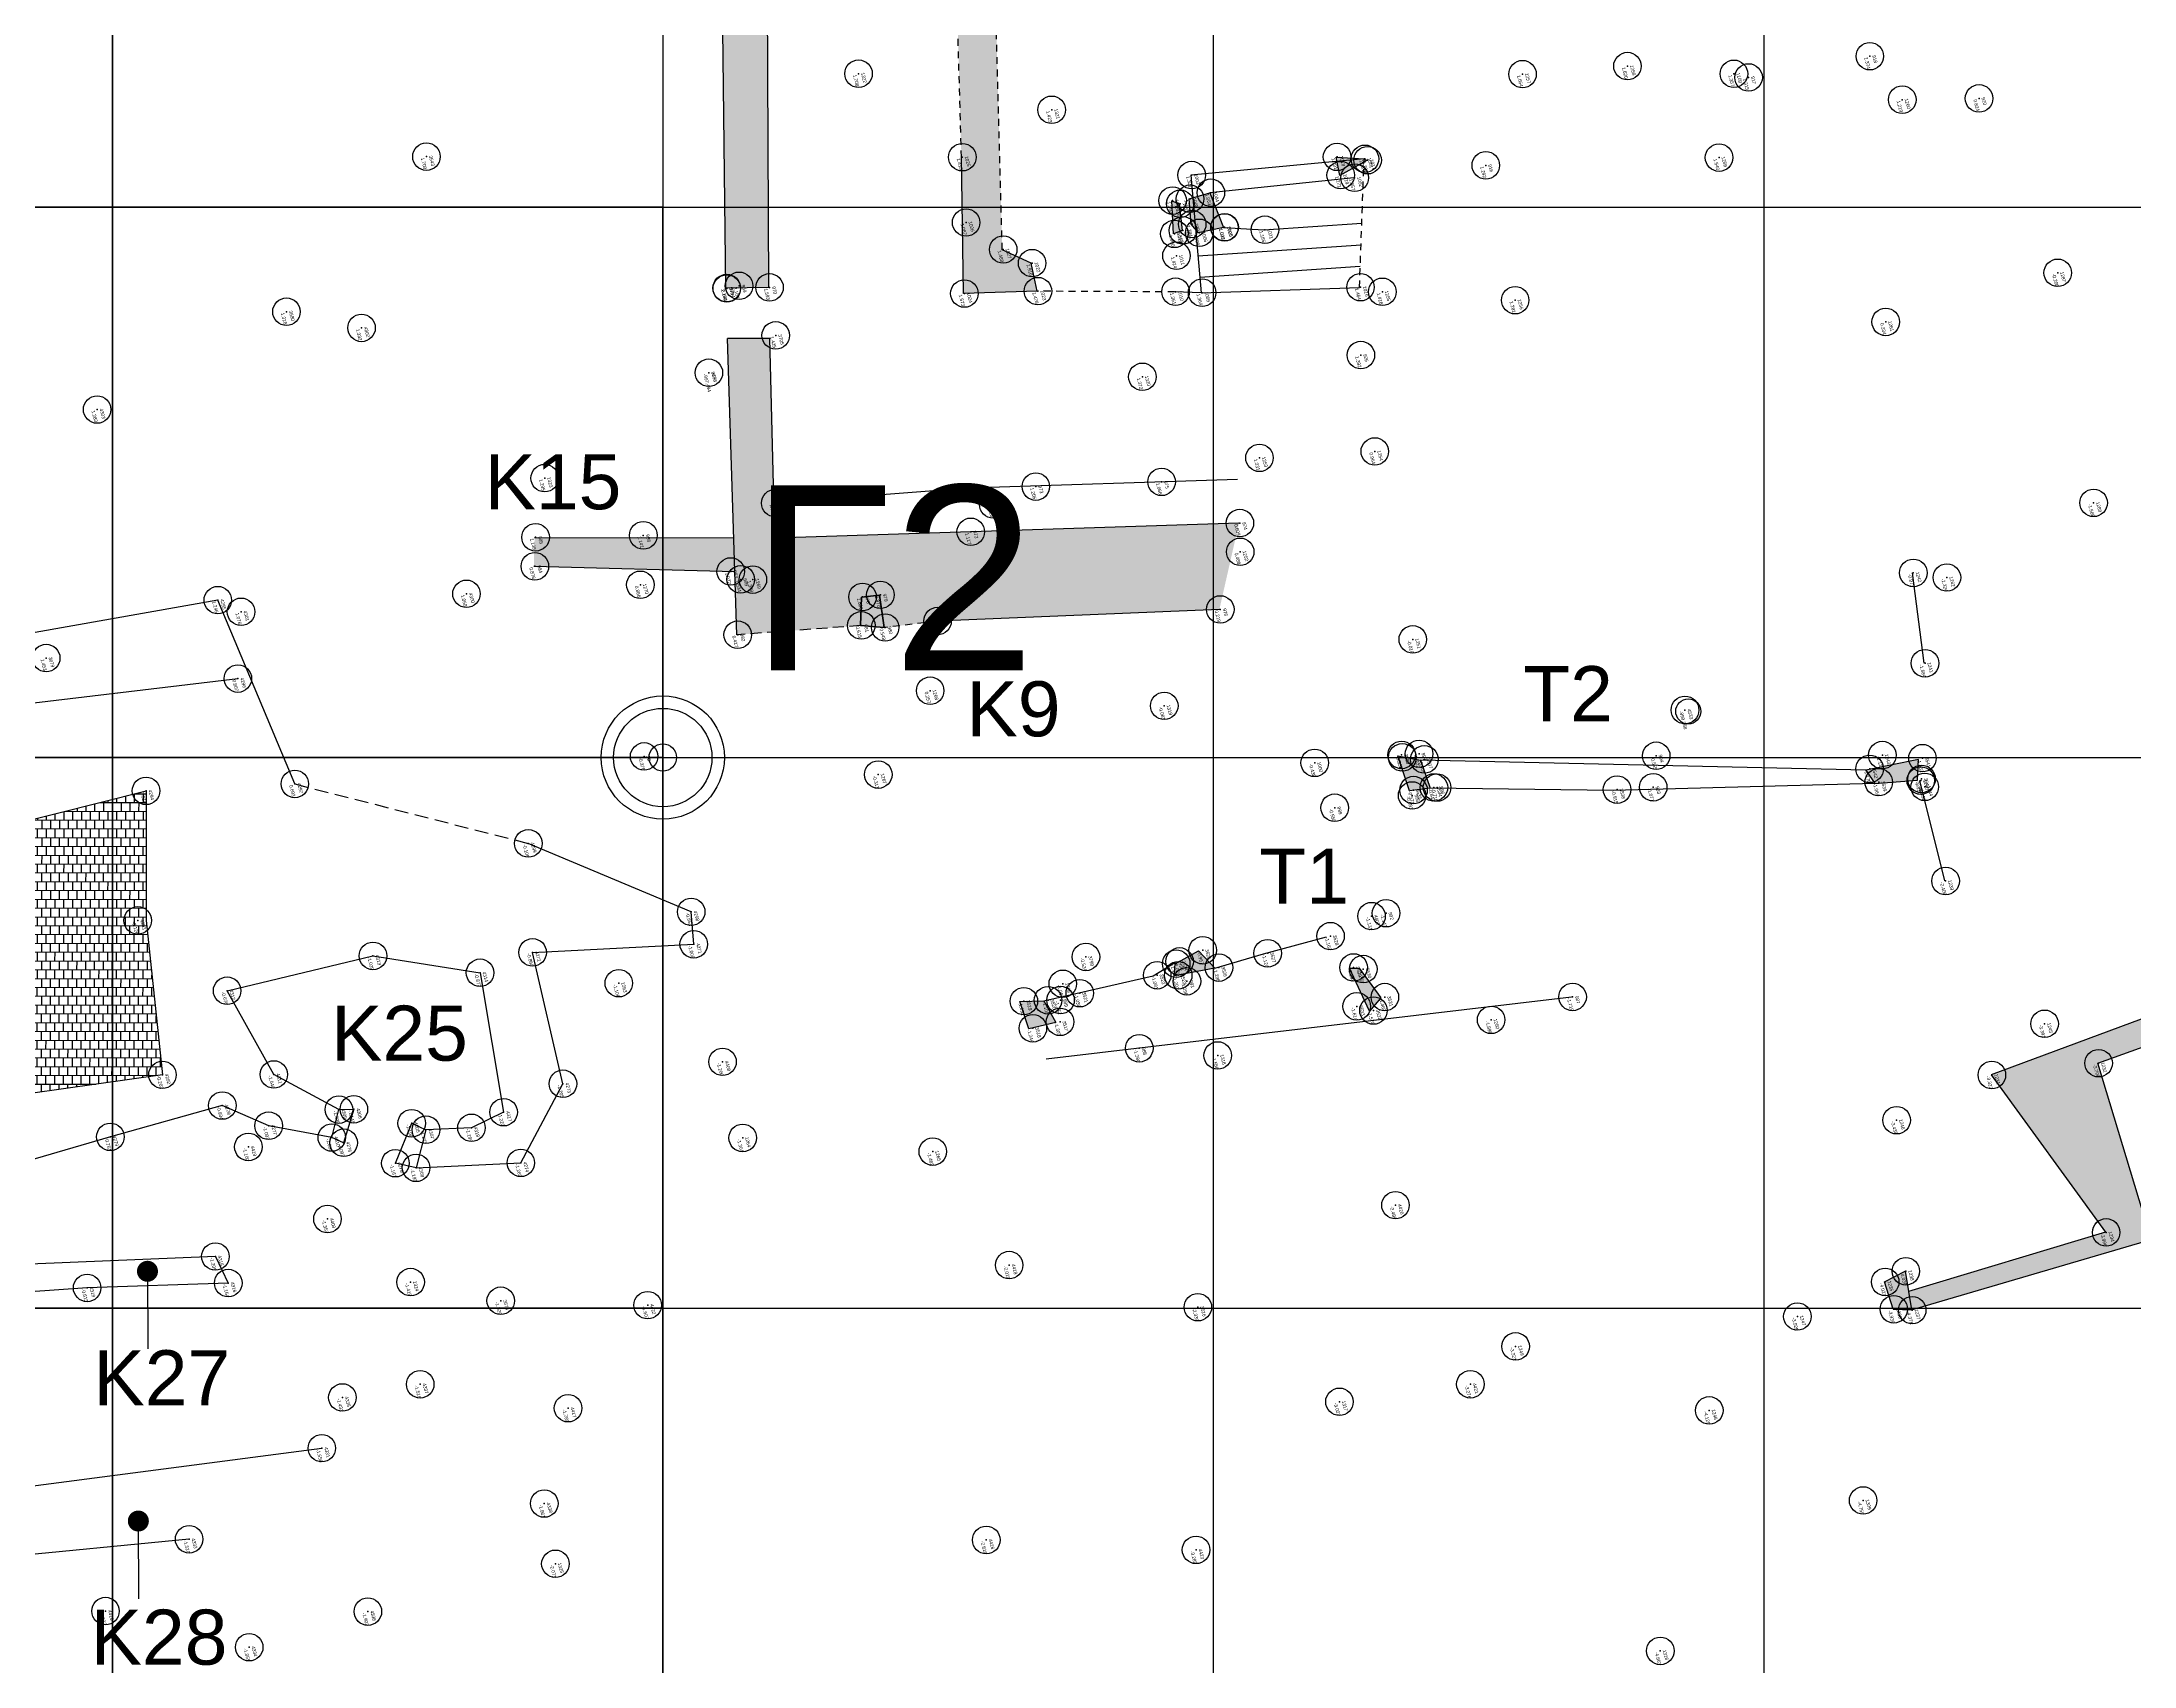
# Model space of a CAD drawing. Header units: millimetres. Extents: x 979 to 714242, y 976 to 4055134.
# Drawn here: x 714077.69 to 714115.7, y 4054796.33 to 4054825.84 of the extents above; entities that cross this region are included whole.
import ezdxf

# ---------------------------------------------------------------- set-up
doc = ezdxf.new("R2010")
doc.units = ezdxf.units.MM
doc.header["$LTSCALE"] = 0.5
doc.header["$MEASUREMENT"] = 0
doc.header["$PDMODE"] = 32
doc.header["$PDSIZE"] = 0.5
doc.linetypes.add('DASHED', pattern=[0.75, 0.5, -0.25])
doc.linetypes.add('KatAxonas', pattern=[130, 100, -15, 0, -15])
for name, color, linetype in [('__L_11', 1, 'Continuous'), ('__lithosoros', 50, 'Continuous'), ('__toixeia_pyrg', 5, 'Continuous'), ('AKTOGRAMMI', 255, 'Continuous'), ('Allo', 3, 'KatAxonas'), ('AREA_KYK', 4, 'Continuous'), ('AREA_NOTES', 4, 'Continuous'), ('AREA_SHM', 4, 'Continuous'), ('AREA_TXT', 4, 'Continuous'), ('Endeixeis', 61, 'Continuous'), ('grammes_12', 3, 'Continuous'), ('hatch_pyrgou', 5, 'Continuous'), ('kanabos', 7, 'Continuous'), ('kanabos_10_10', 254, 'Continuous'), ('onoma_kataskevon', 1, 'Continuous'), ('POINTS_KANABBOS_50_50', 7, 'Continuous'), ('TAX-DESC', 45, 'Continuous'), ('TAX-H', 192, 'Continuous'), ('TAX-KOD', 7, 'Continuous'), ('TAX-SHM', 7, 'Continuous')]:
    doc.layers.add(name, color=color, linetype=linetype)
doc.styles.add('gr-sdtopo1', font='gr-sdtopo1.shx', dxfattribs={"bigfont": 'BigFgrsdto1.shx'})
doc.styles.get("Standard").update_dxf_attribs({"font": 'arial.ttf'})
doc.styles.add('zzARIALzz', font='arial.ttf')

# ---------------------------------------------------------------- blocks, each defined once
blk = doc.blocks.new('kanabos')
at = {"layer": 'kanabos'}
for p, q in [((714088.096, 4054912.798), (714088.096, 4054712.798)), ((713988.096, 4054812.798), (714188.096, 4054812.798))]:
    blk.add_line(p, q, dxfattribs=at)
blk = doc.blocks.new('kanabos 10_10')
at = {"layer": 'kanabos_10_10'}
for p, q in [((714253.259, 4054882.869), (714253.259, 4054802.869)), ((714263.259, 4054882.869), (714263.259, 4054802.869)), ((714273.259, 4054882.869), (714273.259, 4054802.869)), ((714243.259, 4054842.869), (714243.259, 4054822.869)), ((714243.259, 4054822.869), (714313.259, 4054822.869)), ((714253.259, 4054812.869), (714303.259, 4054812.869)), ((714253.259, 4054802.869), (714303.259, 4054802.869)), ((714253.259, 4054802.869), (714253.259, 4054762.869)), ((714263.259, 4054802.869), (714263.259, 4054762.869)), ((714273.259, 4054802.869), (714273.259, 4054762.869))]:
    blk.add_line(p, q, dxfattribs=at)
blk = doc.blocks.new('blk_SHMEIO_3-Lay')
at = {"layer": 'TAX-SHM'}
blk.add_point((0, 0), dxfattribs=at)
at = {"layer": 'TAX-DESC', "style": 'gr-sdtopo1'}
blk.add_attdef('DESC', (1.12, -0.34), '', height=0.5, dxfattribs=at)
at = {"layer": 'TAX-H', "style": 'gr-sdtopo1'}
blk.add_attdef('H', (0, -1.7), '', height=1, dxfattribs=at)
at = {"layer": 'TAX-KOD', "style": 'gr-sdtopo1'}
blk.add_attdef('KOD', (0, 0.7), '', height=1, dxfattribs=at)
blk = doc.blocks.new('kan10_10_1')
for p, q in [((714374.945, 4054970.478), (714374.945, 4054960.478)), ((714384.945, 4054970.478), (714374.945, 4054970.478)), ((714384.945, 4054960.478), (714384.945, 4054970.478)), ((714374.945, 4054960.478), (714384.945, 4054960.478)), ((714374.945, 4054960.478), (714374.945, 4054950.478)), ((714384.945, 4054960.478), (714374.945, 4054960.478)), ((714384.945, 4054950.478), (714384.945, 4054960.478)), ((714374.945, 4054950.478), (714384.945, 4054950.478)), ((714374.945, 4054950.478), (714374.945, 4054940.478)), ((714384.945, 4054950.478), (714374.945, 4054950.478)), ((714384.945, 4054940.478), (714384.945, 4054950.478)), ((714374.945, 4054940.478), (714384.945, 4054940.478)), ((714384.945, 4054940.478), (714374.945, 4054940.478)), ((714384.945, 4054930.478), (714384.945, 4054940.478)), ((714374.945, 4054930.478), (714384.945, 4054930.478))]:
    blk.add_line(p, q)
blk = doc.blocks.new('ENDEIX')
at = {"layer": 'Endeixeis'}
h = blk.add_hatch(color=256, dxfattribs=at)
h.dxf.hatch_style = 1
h.paths.add_polyline_path([(714068.868, 4054792.635, 1), (714069.251, 4054792.635, 1)])
blk.add_line((714069.093, 4054792.637), (714067.65, 4054792.577), dxfattribs=at)
blk = doc.blocks.new('blk_KOR-IDIOKT_4-Lay')
at = {"layer": 'AREA_KYK', "linetype": 'ByBlock', "lineweight": -2}
blk.add_circle((0, 0), 1, dxfattribs=at)
at = {"layer": 'AREA_SHM'}
blk.add_point((0, 0), dxfattribs=at)
at = {"layer": 'AREA_NOTES', "style": 'zzARIALzz'}
blk.add_attdef('KTT', (1.414, -3.414), '', height=1.5, dxfattribs=at)
at = {"layer": 'AREA_TXT', "style": 'zzARIALzz'}
blk.add_attdef('AA', (1.414, 1.414), '', height=3, dxfattribs=at)

msp = doc.modelspace()

# ---------------------------------------------------------------- hatches: boundary and pattern name
at = {"layer": '__lithosoros', "linetype": 'DASHED', "ltscale": 0.5}
h = msp.add_hatch(dxfattribs=at)
h.set_pattern_fill('AR-B88', color=256, scale=0.02, angle=-0.1254, style=0)
h.set_pattern_definition([(359.8746302306, (0, 0), (0.000350098162, 0.159999616972), []), (89.8746302306, (0, 0), (-0.079649710324, 0.1601746660533), [0.16, -0.16])])
h.paths.add_polyline_path([(714079.586, 4054809.878), (714079.586, 4054812.231), (714077.087, 4054811.602), (714074.365, 4054811.203), (714074.929, 4054808.259), (714074.852, 4054806.361), (714079.884, 4054807.073)])
at = {"layer": 'hatch_pyrgou'}
h = msp.add_hatch(color=256, dxfattribs=at)
h.dxf.hatch_style = 1
h.paths.add_polyline_path([(714112.224, 4054846.302), (714111.057, 4054846.045), (714110.892, 4054845.664), (714110.938, 4054845.467), (714112.316, 4054845.583)])
h.paths.add_polyline_path([(714115.477, 4054845.36), (714115.039, 4054845.272), (714115.304, 4054844.534), (714115.51, 4054844.464)])
h.paths.add_polyline_path([(714099.103, 4054828.573), (714098.62, 4054828.562), (714098.684, 4054828.017), (714099.137, 4054827.993)])
h.paths.add_polyline_path([(714098.914, 4054823.094), (714098.6, 4054823.003), (714098.651, 4054822.43), (714098.703, 4054822.366), (714099.161, 4054822.464)])
h.paths.add_polyline_path([(714098.6, 4054823.003), (714098.536, 4054822.984), (714098.575, 4054822.524), (714098.651, 4054822.43)])
h.paths.add_polyline_path([(714098.357, 4054822.893), (714098.219, 4054822.951), (714098.25, 4054822.347), (714098.406, 4054822.41)])
h.paths.add_polyline_path([(714092.909, 4054815.789), (714092.585, 4054815.751), (714092.563, 4054815.234), (714092.996, 4054815.197)])
h.paths.add_polyline_path([(714111.787, 4054812.803), (714110.827, 4054812.609), (714110.991, 4054812.367), (714111.769, 4054812.425)])
h.paths.add_polyline_path([(714102.738, 4054812.788), (714102.324, 4054812.87), (714102.541, 4054812.232), (714102.911, 4054812.278)])
h.paths.add_polyline_path([(714101.626, 4054809.009), (714101.448, 4054809.009), (714101.809, 4054808.228), (714102.017, 4054808.471)])
h.paths.add_polyline_path([(714098.708, 4054809.324), (714098.282, 4054809.089), (714098.399, 4054808.896), (714098.977, 4054809.006, -0.008606), (714098.98, 4054809.035)])
h.paths.add_polyline_path([(714098.282, 4054809.089), (714098.263, 4054808.87), (714098.399, 4054808.896)])
h.paths.add_polyline_path([(714095.898, 4054808.418), (714095.459, 4054808.403), (714095.622, 4054807.909), (714096.116, 4054808.026)])
h.paths.add_polyline_path([(714111.542, 4054803.506), (714111.167, 4054803.313), (714111.325, 4054802.817), (714111.659, 4054802.801)])
h = msp.add_hatch(color=256, dxfattribs=at)
h.dxf.hatch_style = 1
h.paths.add_polyline_path([(714113.187, 4054832.738), (714112.596, 4054832.454), (714112.901, 4054831.973), (714113.365, 4054832.158)])
h.paths.add_polyline_path([(714115.563, 4054838.805, 0.161919), (714115.158, 4054838.438), (714115.542, 4054838.41)])
h.paths.add_polyline_path([(714115.631, 4054841.237), (714115.019, 4054841.238), (714114.886, 4054839.69), (714115.611, 4054839.746)])
h.paths.add_polyline_path([(714115.019, 4054841.238), (714114.722, 4054841.239), (714114.599, 4054839.668), (714114.886, 4054839.69)])
edge = h.paths.add_edge_path()
edge.add_line((714112.432, 4054845.199), (714111.042, 4054845.219))
edge.add_spline(control_points=[(714111.042, 4054845.219), (714111.037, 4054845.086), (714111.022, 4054844.701), (714111.229, 4054843.754), (714111.969, 4054844.027), (714112.406, 4054844.188)], knot_values=[0, 0, 0, 0, 0.412691, 1.191614, 2.308668, 2.308668, 2.308668, 2.308668], degree=3, periodic=0)
edge.add_line((714112.406, 4054844.188), (714112.432, 4054845.199))
h.paths.add_polyline_path([(714094.989, 4054827.743), (714094.288, 4054827.724), (714094.398, 4054823.74), (714094.436, 4054821.263), (714095.772, 4054821.307), (714095.666, 4054821.816), (714095.141, 4054822.062)])
h.paths.add_polyline_path([(714109.885, 4054829.447), (714099.459, 4054829.649), (714099.457, 4054828.581), (714109.272, 4054828.813, -0.212163), (714109.892, 4054829.147)])
h.paths.add_polyline_path([(714109.892, 4054829.147, 0.212163), (714109.272, 4054828.813), (714109.899, 4054828.827)])
h.paths.add_polyline_path([(714090.86, 4054829.214), (714090.027, 4054829.201), (714090.118, 4054821.363), (714090.896, 4054821.376)])
h.paths.add_polyline_path([(714090.847, 4054832.206), (714090.075, 4054832.234), (714090.027, 4054829.201), (714090.86, 4054829.214)])
h = msp.add_hatch(color=256, dxfattribs=at)
h.dxf.hatch_style = 1
h.paths.add_polyline_path([(714101.711, 4054823.657), (714101.713, 4054823.71), (714101.222, 4054823.664), (714101.273, 4054823.412)])
h.paths.add_polyline_path([(714101.206, 4054823.745), (714101.222, 4054823.664), (714101.713, 4054823.71)])
h.paths.add_polyline_path([(714101.761, 4054823.685), (714101.713, 4054823.71), (714101.711, 4054823.657)])
h = msp.add_hatch(color=256, dxfattribs=at)
h.dxf.hatch_style = 1
h.paths.add_polyline_path([(714099.44, 4054817.093), (714091.007, 4054816.82), (714090.919, 4054820.447), (714090.147, 4054820.449), (714090.317, 4054815.066), (714092.563, 4054815.234), (714092.585, 4054815.751), (714092.909, 4054815.789), (714092.996, 4054815.197), (714093.948, 4054815.313), (714099.084, 4054815.524)])
h = msp.add_hatch(color=256, dxfattribs=at)
h.dxf.hatch_style = 1
h.paths.add_polyline_path([(714090.262, 4054816.827), (714086.645, 4054816.835), (714086.631, 4054816.309), (714090.281, 4054816.213)])
h = msp.add_hatch(color=256, dxfattribs=at)
h.dxf.hatch_style = 1
h.paths.add_polyline_path([(714115.043, 4054807.287), (714119.568, 4054808.912), (714119.354, 4054809.389), (714113.104, 4054807.072), (714115.181, 4054804.214), (714111.603, 4054803.137), (714111.659, 4054802.801), (714116.011, 4054804.08)])

# ---------------------------------------------------------------- linework, layer by layer
at = {"color": 1, "ltscale": 0.5}
msp.add_circle((714107.602, 4054813.674), 0.228, dxfattribs=at)
at = {"layer": '__L_11', "color": 5, "ltscale": 0.8}
msp.add_lwpolyline([(714111.325, 4054802.817), (714111.659, 4054802.801), (714116.011, 4054804.08), (714115.043, 4054807.287), (714119.568, 4054808.912), (714119.354, 4054809.389), (714113.104, 4054807.072), (714115.181, 4054804.214), (714111.603, 4054803.137)], dxfattribs=at)
at = {"layer": '__toixeia_pyrg', "linetype": 'DASHED', "ltscale": 0.5}
for p, q in [((714094.398, 4054823.74), (714094.288, 4054827.724)), ((714095.141, 4054822.062), (714094.989, 4054827.743)), ((714101.631, 4054821.376), (714101.713, 4054823.71)), ((714098.271, 4054821.296), (714095.772, 4054821.307)), ((714093.948, 4054815.313), (714092.996, 4054815.197))]:
    msp.add_line(p, q, dxfattribs=at)
at = {"layer": '__toixeia_pyrg', "ltscale": 0.5}
for p, q in [((714094.436, 4054821.263), (714094.398, 4054823.74)), ((714101.713, 4054823.71), (714098.564, 4054823.414)), ((714098.564, 4054823.414), (714098.753, 4054821.277)), ((714101.526, 4054823.366), (714098.914, 4054823.094)), ((714098.914, 4054823.094), (714099.161, 4054822.464)), ((714099.161, 4054822.464), (714099.895, 4054822.421)), ((714095.666, 4054821.816), (714095.141, 4054822.062)), ((714095.772, 4054821.307), (714095.666, 4054821.816)), ((714098.753, 4054821.277), (714101.631, 4054821.376)), ((714095.772, 4054821.307), (714094.436, 4054821.263)), ((714098.753, 4054821.277), (714098.271, 4054821.296))]:
    msp.add_line(p, q, dxfattribs=at)
at = {"layer": '__toixeia_pyrg', "ltscale": 0.8}
for p, q in [((714090.317, 4054815.066), (714090.147, 4054820.449)), ((714090.919, 4054820.447), (714090.147, 4054820.449)), ((714091.007, 4054816.82), (714090.919, 4054820.447)), ((714094.525, 4054817.728), (714090.992, 4054817.456)), ((714099.414, 4054817.886), (714094.525, 4054817.728)), ((714086.645, 4054816.835), (714090.262, 4054816.827)), ((714099.44, 4054817.093), (714091.007, 4054816.82)), ((714090.281, 4054816.213), (714086.632, 4054816.309)), ((714111.888, 4054814.552), (714111.675, 4054816.193)), ((714092.563, 4054815.234), (714092.585, 4054815.751)), ((714092.585, 4054815.751), (714092.909, 4054815.789)), ((714092.909, 4054815.789), (714092.996, 4054815.197)), ((714099.084, 4054815.524), (714093.948, 4054815.313)), ((714092.996, 4054815.197), (714092.563, 4054815.234)), ((714112.263, 4054810.596), (714111.81, 4054812.42)), ((714105.483, 4054808.485), (714095.938, 4054807.355))]:
    msp.add_line(p, q, dxfattribs=at)
at = {"layer": '__toixeia_pyrg', "linetype": 'DASHED', "ltscale": 0.8}
msp.add_line((714092.563, 4054815.234), (714090.317, 4054815.066), dxfattribs=at)
at = {"layer": '__toixeia_pyrg', "ltscale": 0.8}
msp.add_lwpolyline([(714090.027, 4054829.201), (714090.86, 4054829.214), (714090.896, 4054821.376), (714090.118, 4054821.363), (714090.027, 4054829.201)], dxfattribs=at)
at = {"layer": '__toixeia_pyrg', "ltscale": 0.5}
for points in [[(714098.25, 4054822.347), (714098.219, 4054822.951), (714098.357, 4054822.893), (714098.406, 4054822.41), (714098.25, 4054822.347)], [(714098.914, 4054823.094), (714099.161, 4054822.464), (714098.703, 4054822.366), (714098.575, 4054822.524), (714098.536, 4054822.984), (714098.914, 4054823.094)]]:
    msp.add_lwpolyline(points, dxfattribs=at)
at = {"layer": '__toixeia_pyrg', "color": 7}
msp.add_lwpolyline([(714092.996, 4054815.197), (714092.909, 4054815.789), (714092.585, 4054815.751), (714092.563, 4054815.234), (714092.996, 4054815.197)], dxfattribs=at)
at = {"layer": 'AKTOGRAMMI'}
msp.add_open_spline([(714070.852, 4054738.694), (714071.291, 4054738.779), (714072.049, 4054738.925), (714072.744, 4054740.181), (714071.76, 4054740.891), (714070.52, 4054741.842), (714072.609, 4054743.111), (714075.794, 4054741.195), (714072.853, 4054743.998), (714075.479, 4054745.443), (714077.085, 4054744.299), (714076.996, 4054742.37), (714079.048, 4054743.579), (714076.304, 4054744.923), (714075.788, 4054746.744), (714076.778, 4054748.59), (714078.26, 4054747.454), (714080.852, 4054747.147), (714079.564, 4054749.353), (714082.72, 4054748.959), (714080.241, 4054750.077), (714080.192, 4054753.099), (714083.109, 4054750.915), (714083.757, 4054753.35), (714086.082, 4054753.792), (714083.811, 4054757.466), (714086.695, 4054755.14), (714088.888, 4054756.761), (714085.487, 4054758.701), (714090.012, 4054758.53), (714086.982, 4054761.967), (714091.208, 4054759.855), (714089.612, 4054763.833), (714094.422, 4054761.944), (714089.616, 4054767.112), (714096.427, 4054764.26), (714093.973, 4054766.913), (714094.902, 4054768.634), (714096.553, 4054766.903), (714094.959, 4054769.676), (714097.335, 4054771.174), (714100.836, 4054768.431), (714099.038, 4054774.151), (714101.547, 4054770.769), (714102.184, 4054773.893), (714104.417, 4054773.005), (714104.823, 4054775.445), (714100.333, 4054773.44), (714103.291, 4054776.792), (714104.357, 4054778.931), (714105.951, 4054777.646), (714106.63, 4054779.778), (714107.67, 4054781.942), (714109.859, 4054783.425), (714112.844, 4054783.765), (714111.683, 4054785.558), (714113.883, 4054786.893), (714116.682, 4054785.142), (714115.196, 4054787.159), (714117.167, 4054787.393), (714118.652, 4054787.128), (714119.38, 4054789.479), (714121.118, 4054787.177), (714120.759, 4054790.204), (714123.567, 4054789.007), (714122.285, 4054791.837), (714123.904, 4054794.077), (714125.962, 4054790.804), (714127.013, 4054794.093), (714124.705, 4054795.418), (714127.119, 4054796.113), (714129.983, 4054797.973), (714125.76, 4054798.983), (714129.518, 4054801.591), (714131.247, 4054800.634), (714133.457, 4054800.803), (714133.199, 4054799.353), (714134.418, 4054797.462), (714134.574, 4054801.513), (714134.242, 4054803.307), (714134.619, 4054803.587), (714134.881, 4054803.788)], degree=3, knots=[0, 0, 0, 0, 1.304887, 2.253542, 3.466292, 4.497509, 6.057525, 8.491145, 10.471499, 12.463165, 14.459794, 15.584635, 16.335094, 19.314454, 20.452217, 22.251142, 23.581829, 25.666286, 26.683626, 28.406359, 29.613804, 31.767069, 33.833159, 35.979939, 37.198923, 39.63737, 41.834314, 43.25739, 45.320219, 47.388689, 49.360249, 51.443403, 53.43379, 55.668829, 58.458216, 61.731633, 63.761656, 64.779275, 65.920065, 67.564571, 69.55593, 72.3218, 75.0168, 76.708793, 78.589929, 80.572182, 81.35787, 84.042873, 86.81975, 89.044266, 90.070296, 91.05247, 94.201878, 97.861447, 99.491383, 100.354195, 102.783404, 104.593363, 105.763148, 106.789244, 108.913859, 110.210265, 111.596712, 113.181215, 114.538994, 117.071407, 118.443635, 121.0087, 122.926816, 124.786453, 125.977561, 128.923614, 130.923878, 133.375591, 137.053591, 137.470794, 139.463094, 139.71919, 143.871972, 144.276873, 145.169138, 145.169138, 145.169138, 145.169138], dxfattribs=at)
at = {"layer": 'Allo'}
for p, q in [((714080.89, 4054815.696), (714075.401, 4054814.72)), ((714082.289, 4054812.357), (714080.89, 4054815.696)), ((714075.717, 4054813.614), (714081.255, 4054814.271)), ((714077.087, 4054811.602), (714079.586, 4054812.231)), ((714079.586, 4054812.231), (714079.586, 4054809.878)), ((714079.586, 4054809.878), (714079.884, 4054807.073)), ((714079.884, 4054807.073), (714074.852, 4054806.361)), ((714080.846, 4054803.773), (714074.918, 4054803.527)), ((714080.369, 4054798.636), (714074.549, 4054798.075))]:
    msp.add_line(p, q, dxfattribs=at)
at = {"layer": 'Allo', "linetype": 'DASHED'}
msp.add_line((714082.289, 4054812.357), (714086.531, 4054811.277), dxfattribs=at)
at = {"layer": 'Allo', "ltscale": 0.450056}
for points in [[(714082.961, 4054805.934), (714081.814, 4054806.149), (714080.972, 4054806.515), (714078.938, 4054805.946), (714074, 4054804.5), (714072.153, 4054804.777), (714070.812, 4054807.544), (714073.309, 4054809.712), (714072.068, 4054812.936)], [(714084.492, 4054805.383), (714084.116, 4054805.467), (714084.412, 4054806.193), (714084.672, 4054806.076), (714084.492, 4054805.383), (714086.395, 4054805.473), (714087.16, 4054806.911), (714086.609, 4054809.297), (714089.536, 4054809.444), (714089.49, 4054810.034), (714086.531, 4054811.277)], [(714083.09, 4054806.441), (714083.362, 4054806.447), (714083.176, 4054805.839), (714082.961, 4054805.934), (714083.09, 4054806.441), (714081.908, 4054807.08), (714081.059, 4054808.601), (714083.709, 4054809.233), (714085.654, 4054808.927), (714086.082, 4054806.394), (714085.498, 4054806.111), (714084.672, 4054806.076)], [(714080.846, 4054803.773), (714081.08, 4054803.291), (714078.516, 4054803.202), (714074.706, 4054802.944), (714074.037, 4054801.386), (714074.323, 4054799.186), (714082.78, 4054800.291)]]:
    msp.add_lwpolyline(points, dxfattribs=at)
at = {"layer": 'grammes_12', "color": 5}
for p, q in [((714099.895, 4054822.421), (714101.672, 4054822.543)), ((714098.693, 4054821.948), (714101.658, 4054822.152)), ((714098.728, 4054821.56), (714101.645, 4054821.761)), ((714110.827, 4054812.609), (714102.738, 4054812.788)), ((714106.238, 4054812.236), (714102.911, 4054812.278)), ((714110.991, 4054812.367), (714106.238, 4054812.236)), ((714098.282, 4054809.089), (714098.708, 4054809.324)), ((714098.708, 4054809.324), (714099.003, 4054809.011)), ((714098.263, 4054808.87), (714098.282, 4054809.089)), ((714099.003, 4054809.011), (714098.263, 4054808.87))]:
    msp.add_line(p, q, dxfattribs=at)
for points in [[(714101.206, 4054823.745), (714101.713, 4054823.71), (714101.761, 4054823.685), (714101.273, 4054823.412), (714101.273, 4054823.412), (714101.206, 4054823.745)], [(714102.324, 4054812.87), (714102.738, 4054812.788), (714102.911, 4054812.278), (714102.541, 4054812.232), (714102.324, 4054812.87)], [(714110.827, 4054812.609), (714110.991, 4054812.367), (714111.769, 4054812.425), (714111.787, 4054812.803), (714110.827, 4054812.609)], [(714099.003, 4054809.011), (714099.889, 4054809.269), (714101.03, 4054809.579)], [(714095.898, 4054808.418), (714096.474, 4054808.548), (714097.882, 4054808.872), (714098.288, 4054809.122)], [(714101.448, 4054809.009), (714101.626, 4054809.009), (714102.017, 4054808.471), (714101.809, 4054808.228), (714101.448, 4054809.009)], [(714096.116, 4054808.026), (714095.622, 4054807.909), (714095.459, 4054808.403), (714095.898, 4054808.418), (714096.116, 4054808.026)], [(714111.542, 4054803.506), (714111.659, 4054802.801), (714111.325, 4054802.817), (714111.167, 4054803.313), (714111.542, 4054803.506)]]:
    msp.add_lwpolyline(points, dxfattribs=at)
at = {"layer": 'POINTS_KANABBOS_50_50'}
msp.add_circle((714088.974, 4054812.837), 0.893, dxfattribs=at)

# ---------------------------------------------------------------- block references
at = {"layer": '__toixeia_pyrg', "color": 2}
msp.add_blockref('kanabos 10_10', (-164.285, -0.032), dxfattribs=at)
at = {"layer": 'AREA_SHM', "xscale": 1.119008732385416, "yscale": 1.119008732385416, "zscale": 1.119008732385416}
msp.add_blockref('blk_KOR-IDIOKT_4-Lay', (714088.974, 4054812.837), dxfattribs=at).add_auto_attribs({'AA': 'Γ2'})
at = {"layer": 'Endeixeis', "rotation": 87.83367563213812}
for p in [(4738982.156, 3187971.657), (4738981.99, 3187967.12)]:
    msp.add_blockref('ENDEIX', p, dxfattribs=at)
at = {"layer": 'kanabos'}
msp.add_blockref('kanabos', (0.878, 0.039), dxfattribs=at)
at = {"layer": 'kanabos_10_10'}
for p in [(-305.971, -127.641), (-295.971, -147.641), (-305.971, -167.641)]:
    msp.add_blockref('kan10_10_1', p, dxfattribs=at)
at = {"layer": 'TAX-SHM', "xscale": 0.062475, "yscale": 0.062475, "zscale": 0.062475, "rotation": 284.5704941548227}
for p, values in [((714106.498, 4054825.397), {'KOD': '1258', 'H': '1.620'}), ((714110.901, 4054825.576), {'KOD': '918', 'H': '1.374'}), ((714092.53, 4054825.259), {'KOD': '1322', 'H': '1.708'}), ((714104.592, 4054825.251), {'KOD': '1257', 'H': '1.654'}), ((714108.432, 4054825.257), {'KOD': '1109', 'H': '1.357'}), ((714108.698, 4054825.191), {'KOD': '917', 'H': '1.315'}), ((714096.038, 4054824.603), {'KOD': '1321', 'H': '1.423'}), ((714111.49, 4054824.787), {'KOD': '1260', 'H': '1.219'}), ((714112.885, 4054824.81), {'KOD': '920', 'H': '0.824'}), ((714084.68, 4054823.752), {'KOD': '3543', 'H': '1.709'}), ((714094.415, 4054823.742), {'KOD': '1025', 'H': '1.413'}), ((714098.581, 4054823.417), {'KOD': '1003', 'H': '1.301'}), ((714101.223, 4054823.748), {'KOD': '1018', 'H': '1.291'}), ((714101.289, 4054823.416), {'KOD': '1019', 'H': '1.271'}), ((714101.729, 4054823.713), {'KOD': '1001', 'H': '1.281'}), ((714101.777, 4054823.687), {'KOD': '1017', 'H': '1.289'}), ((714103.924, 4054823.594), {'KOD': '916', 'H': '1.292'}), ((714108.162, 4054823.734), {'KOD': '1259', 'H': '1.540'}), ((714098.93, 4054823.097), {'KOD': '1004', 'H': '1.053'}), ((714101.542, 4054823.369), {'KOD': '1002', 'H': '1.257'}), ((714098.235, 4054822.954), {'KOD': '1013', 'H': '1.350'}), ((714098.374, 4054822.896), {'KOD': '1014', 'H': '1.338'}), ((714098.552, 4054822.987), {'KOD': '1008', 'H': '1.314'}), ((714094.484, 4054822.556), {'KOD': '1026', 'H': '1.087'}), ((714098.267, 4054822.349), {'KOD': '1012', 'H': '1.400'}), ((714098.423, 4054822.413), {'KOD': '1015', 'H': '1.368'}), ((714098.591, 4054822.526), {'KOD': '1007', 'H': '1.384'}), ((714098.72, 4054822.369), {'KOD': '1006', 'H': '1.399'}), ((714099.177, 4054822.466), {'KOD': '1020', 'H': '1.025'}), ((714099.179, 4054822.47), {'KOD': '1005', 'H': '1.031'}), ((714099.912, 4054822.425), {'KOD': '1021', 'H': '1.185'}), ((714095.158, 4054822.065), {'KOD': '1027', 'H': '1.488'}), ((714098.305, 4054821.952), {'KOD': '1011', 'H': '1.414'}), ((714095.683, 4054821.818), {'KOD': '1022', 'H': '1.916'}), ((714114.314, 4054821.642), {'KOD': '1287', 'H': '-0.206'}), ((714090.135, 4054821.365), {'KOD': '968', 'H': '2.190'}), ((714090.136, 4054821.357), {'KOD': '3704', 'H': '2.144'}), ((714090.359, 4054821.406), {'KOD': '969', 'H': '2.164'}), ((714090.913, 4054821.377), {'KOD': '970', 'H': '1.593'}), ((714094.452, 4054821.265), {'KOD': '1024', 'H': '1.573'}), ((714095.789, 4054821.309), {'KOD': '1023', 'H': '1.478'}), ((714098.288, 4054821.299), {'KOD': '1010', 'H': '1.361'}), ((714098.771, 4054821.281), {'KOD': '1009', 'H': '1.364'}), ((714101.648, 4054821.38), {'KOD': '1016', 'H': '1.464'}), ((714102.045, 4054821.297), {'KOD': '1255', 'H': '1.418'}), ((714104.458, 4054821.144), {'KOD': '1256', 'H': '1.281'}), ((714082.137, 4054820.935), {'KOD': '3680', 'H': '1.318'}), ((714111.189, 4054820.749), {'KOD': '1261', 'H': '0.334'}), ((714083.501, 4054820.641), {'KOD': '4302', 'H': '1.332'}), ((714091.025, 4054820.505), {'KOD': '3705', 'H': '1.425'}), ((714101.655, 4054820.148), {'KOD': '926', 'H': '1.392'}), ((714089.811, 4054819.827), {'KOD': '915', 'H': '-997.494'}), ((714089.811, 4054819.827), {'KOD': '3638', 'H': '-997.494'}), ((714097.686, 4054819.753), {'KOD': '1320', 'H': '1.372'}), ((714078.698, 4054819.158), {'KOD': '4303', 'H': '1.283'}), ((714099.813, 4054818.28), {'KOD': '1253', 'H': '1.231'}), ((714101.908, 4054818.397), {'KOD': '1254', 'H': '0.964'}), ((714086.828, 4054817.912), {'KOD': '1323', 'H': '1.295'}), ((714095.75, 4054817.758), {'KOD': '973', 'H': '1.205'}), ((714098.035, 4054817.844), {'KOD': '975', 'H': '1.066'}), ((714091.016, 4054817.459), {'KOD': '971', 'H': '1.367'}), ((714094.976, 4054817.433), {'KOD': '927', 'H': '1.223'}), ((714114.966, 4054817.463), {'KOD': '1288', 'H': '-1.569'}), ((714094.568, 4054816.937), {'KOD': '972', 'H': '1.117'}), ((714099.457, 4054817.096), {'KOD': '974', 'H': '0.609'}), ((714086.663, 4054816.837), {'KOD': '985', 'H': '1.136'}), ((714088.62, 4054816.873), {'KOD': '986', 'H': '1.141'}), ((714099.463, 4054816.574), {'KOD': '1252', 'H': '0.488'}), ((714086.65, 4054816.31), {'KOD': '984', 'H': '0.876'}), ((714090.208, 4054816.217), {'KOD': '983', 'H': '1.022'}), ((714111.691, 4054816.19), {'KOD': '1242', 'H': '-0.973'}), ((714085.407, 4054815.811), {'KOD': '4300', 'H': '1.060'}), ((714088.566, 4054815.975), {'KOD': '1270', 'H': '0.866'}), ((714090.39, 4054816.073), {'KOD': '899', 'H': '1.534'}), ((714090.61, 4054816.069), {'KOD': '1269', 'H': '1.348'}), ((714092.926, 4054815.792), {'KOD': '979', 'H': '0.970'}), ((714112.301, 4054816.107), {'KOD': '1262', 'H': '-1.324'}), ((714080.89, 4054815.696), {'KOD': '4295', 'H': '1.246'}), ((714081.312, 4054815.484), {'KOD': '4301', 'H': '1.076'}), ((714092.602, 4054815.753), {'KOD': '978', 'H': '1.680'}), ((714099.101, 4054815.527), {'KOD': '976', 'H': '0.219'}), ((714090.335, 4054815.068), {'KOD': '982', 'H': '0.417'}), ((714092.58, 4054815.237), {'KOD': '981', 'H': '0.615'}), ((714093.013, 4054815.199), {'KOD': '980', 'H': '0.548'}), ((714093.965, 4054815.316), {'KOD': '977', 'H': '0.541'}), ((714102.598, 4054814.983), {'KOD': '1251', 'H': '-0.019'}), ((714077.773, 4054814.644), {'KOD': '3679', 'H': '1.453'}), ((714081.255, 4054814.271), {'KOD': '4296', 'H': '0.807'}), ((714111.903, 4054814.549), {'KOD': '1241', 'H': '-1.684'}), ((714093.831, 4054814.051), {'KOD': '1268', 'H': '0.257'}), ((714098.083, 4054813.776), {'KOD': '1319', 'H': '-0.081'}), ((714107.543, 4054813.7), {'KOD': '4533', 'H': '-999.288'}), ((714088.634, 4054812.857), {'KOD': '1C', 'H': '-0.376'}), ((714102.395, 4054812.884), {'KOD': '3536', 'H': '-0.356'}), ((714102.408, 4054812.84), {'KOD': '998', 'H': '-0.372'}), ((714102.712, 4054812.904), {'KOD': '997', 'H': '-0.322'}), ((714102.808, 4054812.803), {'KOD': '3537', 'H': '-0.405'}), ((714107.02, 4054812.869), {'KOD': '994', 'H': '-0.555'}), ((714111.128, 4054812.881), {'KOD': '1243', 'H': '-1.123'}), ((714111.857, 4054812.826), {'KOD': '3541', 'H': '-1.453'}), ((714092.888, 4054812.527), {'KOD': '1267', 'H': '-0.311'}), ((714100.816, 4054812.74), {'KOD': '1000', 'H': '-0.438'}), ((714110.898, 4054812.631), {'KOD': '3542', 'H': '-1.170'}), ((714111.062, 4054812.389), {'KOD': '3539', 'H': '-1.064'}), ((714111.826, 4054812.417), {'KOD': '1240', 'H': '-2.155'}), ((714111.84, 4054812.447), {'KOD': '3540', 'H': '-1.346'}), ((714079.586, 4054812.231), {'KOD': '4294', 'H': '0.315'}), ((714082.289, 4054812.357), {'KOD': '4297', 'H': '0.693'}), ((714102.586, 4054812.148), {'KOD': '995', 'H': '-0.593'}), ((714102.612, 4054812.246), {'KOD': '3535', 'H': '-0.571'}), ((714102.982, 4054812.293), {'KOD': '3534', 'H': '-0.643'}), ((714103.039, 4054812.292), {'KOD': '996', 'H': '-0.710'}), ((714106.309, 4054812.254), {'KOD': '3538', 'H': '-0.915'}), ((714106.966, 4054812.296), {'KOD': '993', 'H': '-1.077'}), ((714111.898, 4054812.304), {'KOD': '1244', 'H': '-2.192'}), ((714101.18, 4054811.925), {'KOD': '999', 'H': '-0.555'}), ((714086.531, 4054811.277), {'KOD': '4299', 'H': '-0.106'}), ((714112.277, 4054810.594), {'KOD': '1239', 'H': '-2.406'}), ((714079.435, 4054809.878), {'KOD': '4293', 'H': '-0.126'}), ((714089.49, 4054810.034), {'KOD': '4298', 'H': '-0.853'}), ((714101.849, 4054809.956), {'KOD': '4407', 'H': '-1.131'}), ((714102.113, 4054810.009), {'KOD': '992', 'H': '-1.143'}), ((714089.536, 4054809.444), {'KOD': '4271', 'H': '-1.008'}), ((714098.782, 4054809.335), {'KOD': '3525', 'H': '-0.967'}), ((714101.104, 4054809.593), {'KOD': '3528', 'H': '-1.163'}), ((714083.709, 4054809.233), {'KOD': '4313', 'H': '-1.029'}), ((714086.609, 4054809.297), {'KOD': '4272', 'H': '-0.860'}), ((714096.66, 4054809.215), {'KOD': '3799', 'H': '-0.524'}), ((714098.3, 4054809.092), {'KOD': '990', 'H': '-1.190'}), ((714098.362, 4054809.133), {'KOD': '3524', 'H': '-1.024'}), ((714099.077, 4054809.021), {'KOD': '3526', 'H': '-1.298'}), ((714099.962, 4054809.281), {'KOD': '3527', 'H': '-1.124'}), ((714101.523, 4054809.023), {'KOD': '3529', 'H': '-1.193'}), ((714101.699, 4054808.994), {'KOD': '3530', 'H': '-1.239'}), ((714081.059, 4054808.601), {'KOD': '4312', 'H': '-0.676'}), ((714085.654, 4054808.927), {'KOD': '4314', 'H': '-0.877'}), ((714088.174, 4054808.737), {'KOD': '1263', 'H': '-1.106'}), ((714096.24, 4054808.727), {'KOD': '1266', 'H': '-1.062'}), ((714097.955, 4054808.882), {'KOD': '3522', 'H': '-1.081'}), ((714098.337, 4054808.881), {'KOD': '3523', 'H': '-1.202'}), ((714098.495, 4054808.773), {'KOD': '991', 'H': '-1.298'}), ((714095.533, 4054808.411), {'KOD': '3519', 'H': '-1.092'}), ((714095.972, 4054808.427), {'KOD': '3520', 'H': '-1.108'}), ((714096.199, 4054808.431), {'KOD': '989', 'H': '-1.232'}), ((714096.549, 4054808.556), {'KOD': '3521', 'H': '-1.038'}), ((714101.58, 4054808.317), {'KOD': '3533', 'H': '-1.614'}), ((714101.884, 4054808.241), {'KOD': '3532', 'H': '-1.578'}), ((714102.091, 4054808.485), {'KOD': '3531', 'H': '-1.469'}), ((714105.501, 4054808.488), {'KOD': '987', 'H': '-1.715'}), ((714095.697, 4054807.918), {'KOD': '3518', 'H': '-1.244'}), ((714096.19, 4054808.035), {'KOD': '3517', 'H': '-1.303'}), ((714104.021, 4054808.071), {'KOD': '1250', 'H': '-1.898'}), ((714114.076, 4054808), {'KOD': '1245', 'H': '-3.391'}), ((714097.63, 4054807.555), {'KOD': '988', 'H': '-1.390'}), ((714099.054, 4054807.425), {'KOD': '1318', 'H': '-1.556'}), ((714079.884, 4054807.073), {'KOD': '4292', 'H': '-0.203'}), ((714081.908, 4054807.08), {'KOD': '4311', 'H': '-1.040'}), ((714090.059, 4054807.309), {'KOD': '4408', 'H': '-1.200'}), ((714113.118, 4054807.07), {'KOD': '1231', 'H': '-3.323'}), ((714115.057, 4054807.284), {'KOD': '1232', 'H': '-3.799'}), ((714087.16, 4054806.911), {'KOD': '4273', 'H': '-1.205'}), ((714080.972, 4054806.515), {'KOD': '4278', 'H': '-0.934'}), ((714083.09, 4054806.441), {'KOD': '4309', 'H': '-1.099'}), ((714083.362, 4054806.447), {'KOD': '4306', 'H': '-1.145'}), ((714086.082, 4054806.394), {'KOD': '4317', 'H': '-1.222'}), ((714078.938, 4054805.946), {'KOD': '4279', 'H': '-0.751'}), ((714081.814, 4054806.149), {'KOD': '4277', 'H': '-1.093'}), ((714082.961, 4054805.934), {'KOD': '4310', 'H': '-1.060'}), ((714084.412, 4054806.193), {'KOD': '4305', 'H': '-1.198'}), ((714084.672, 4054806.076), {'KOD': '4307', 'H': '-1.173'}), ((714085.498, 4054806.111), {'KOD': '4318', 'H': '-1.199'}), ((714090.425, 4054805.926), {'KOD': '1264', 'H': '-1.304'}), ((714111.388, 4054806.249), {'KOD': '1246', 'H': '-3.435'}), ((714081.445, 4054805.763), {'KOD': '4419', 'H': '-1.100'}), ((714083.176, 4054805.839), {'KOD': '4276', 'H': '-1.097'}), ((714093.878, 4054805.678), {'KOD': '1265', 'H': '-1.462'}), ((714084.116, 4054805.467), {'KOD': '4275', 'H': '-1.167'}), ((714084.492, 4054805.383), {'KOD': '4308', 'H': '-1.193'}), ((714086.395, 4054805.473), {'KOD': '4274', 'H': '-1.263'}), ((714082.882, 4054804.454), {'KOD': '4409', 'H': '-1.357'}), ((714102.283, 4054804.705), {'KOD': '4420', 'H': '-2.499'}), ((714115.194, 4054804.211), {'KOD': '1234', 'H': '-3.996'}), ((714080.846, 4054803.773), {'KOD': '4315', 'H': '-1.209'}), ((714081.08, 4054803.291), {'KOD': '4316', 'H': '-1.164'}), ((714084.393, 4054803.308), {'KOD': '1324', 'H': '-1.415'}), ((714095.266, 4054803.617), {'KOD': '4418', 'H': '-2.018'}), ((714111.18, 4054803.31), {'KOD': '1235', 'H': '-4.027'}), ((714111.555, 4054803.504), {'KOD': '1238', 'H': '-4.036'}), ((714078.516, 4054803.202), {'KOD': '4319', 'H': '-0.613'}), ((714086.03, 4054802.969), {'KOD': '3676', 'H': '-1.529'}), ((714088.699, 4054802.889), {'KOD': '4422', 'H': '-1.607'}), ((714098.694, 4054802.852), {'KOD': '3516', 'H': '-2.339'}), ((714109.585, 4054802.683), {'KOD': '1247', 'H': '-3.925'}), ((714111.337, 4054802.814), {'KOD': '1236', 'H': '-3.939'}), ((714111.671, 4054802.798), {'KOD': '1237', 'H': '-4.378'}), ((714104.466, 4054802.14), {'KOD': '1249', 'H': '-3.321'}), ((714084.567, 4054801.451), {'KOD': '4337', 'H': '-1.518'}), ((714103.644, 4054801.452), {'KOD': '4421', 'H': '-3.276'}), ((714083.153, 4054801.212), {'KOD': '4335', 'H': '-1.433'}), ((714087.253, 4054801.017), {'KOD': '4417', 'H': '-1.789'}), ((714101.266, 4054801.134), {'KOD': '1317', 'H': '-3.027'}), ((714107.984, 4054800.977), {'KOD': '1248', 'H': '-4.129'}), ((714082.78, 4054800.291), {'KOD': '4331', 'H': '-1.558'}), ((714086.821, 4054799.285), {'KOD': '4338', 'H': '-1.961'}), ((714110.779, 4054799.341), {'KOD': '1309', 'H': '-4.759'}), ((714080.369, 4054798.636), {'KOD': '4333', 'H': '-1.510'}), ((714094.85, 4054798.623), {'KOD': '4426', 'H': '-2.816'}), ((714098.661, 4054798.443), {'KOD': '4423', 'H': '-3.282'}), ((714087.023, 4054798.191), {'KOD': '1325', 'H': '-2.071'}), ((714078.85, 4054797.332), {'KOD': '4416', 'H': '-1.612'}), ((714083.616, 4054797.322), {'KOD': '4336', 'H': '-1.902'}), ((714081.46, 4054796.675), {'KOD': '4334', 'H': '-1.855'}), ((714107.095, 4054796.608), {'KOD': '1316', 'H': '-4.863'})]:
    msp.add_blockref('blk_SHMEIO_3-Lay', p, dxfattribs=at).add_auto_attribs(values)

# ---------------------------------------------------------------- texts
at = {"layer": 'onoma_kataskevon', "char_height": 1, "attachment_point": 1}
for s, insert in [('Κ15', (714085.736, 4054818.347)), ('K9', (714094.491, 4054814.221)), ('T2', (714104.603, 4054814.497)), ('T1', (714099.809, 4054811.18)), ('K25', (714082.947, 4054808.33)), ('K27', (714078.631, 4054802.069)), ('K28', (714078.58, 4054797.358))]:
    msp.add_mtext_dynamic_manual_height_columns(s, width=1.45343, gutter_width=1, heights=[0], dxfattribs=dict(at, insert=insert))

doc.saveas('drawing.dxf')
